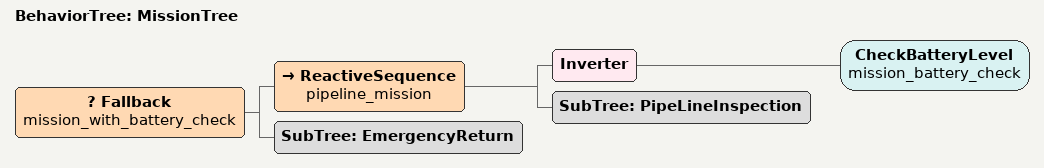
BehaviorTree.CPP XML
<?xml version="1.0" encoding="UTF-8"?>
<root BTCPP_format="4" main_tree_to_execute="MissionTree">
    <!-- Include the existing behavior trees -->
    <include path="PipeLineInspection.xml"/>
    <include path="emergency_return.xml"/>

    <BehaviorTree ID="MissionTree">
        <Fallback name="mission_with_battery_check">
            <!-- Normal mission sequence -->
            <ReactiveSequence name="pipeline_mission">
                <Inverter>
                    <CheckBatteryLevel name="mission_battery_check"/>
                </Inverter>
                <!-- Run inspection mission as a subtree -->
                <SubTree ID="PipeLineInspection"/>
            </ReactiveSequence>
            <!-- If battery check fails or mission fails, do emergency return -->
            <SubTree ID="EmergencyReturn"/>
        </Fallback>
    </BehaviorTree>

</root>
